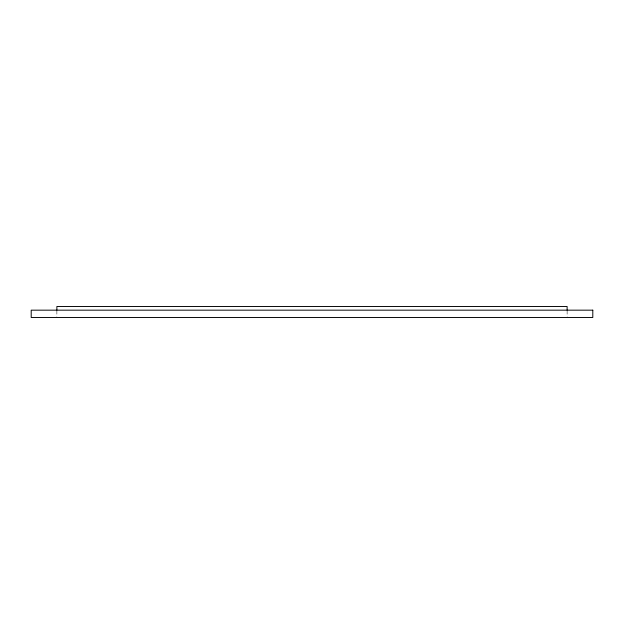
<?xml version="1.0" encoding="UTF-8"?>
<svg xmlns="http://www.w3.org/2000/svg" width="624" height="624" viewBox="0 0 624 624"><rect width="100%" height="100%" fill="white"/><g stroke="black" fill="none" stroke-linecap="round" stroke-linejoin="round"><path stroke-width="0.47" stroke-dasharray="3.12 2.34" d="M567.122 311.08L567.122 316.586M56.878 311.08L56.878 316.586"/><path stroke-width="0.94" d="M567.122 310.167L567.122 306.501L56.878 306.501L56.878 310.167M592.8 310.167L31.2 310.167L31.2 317.499L592.8 317.499L592.8 310.167"/></g></svg>
